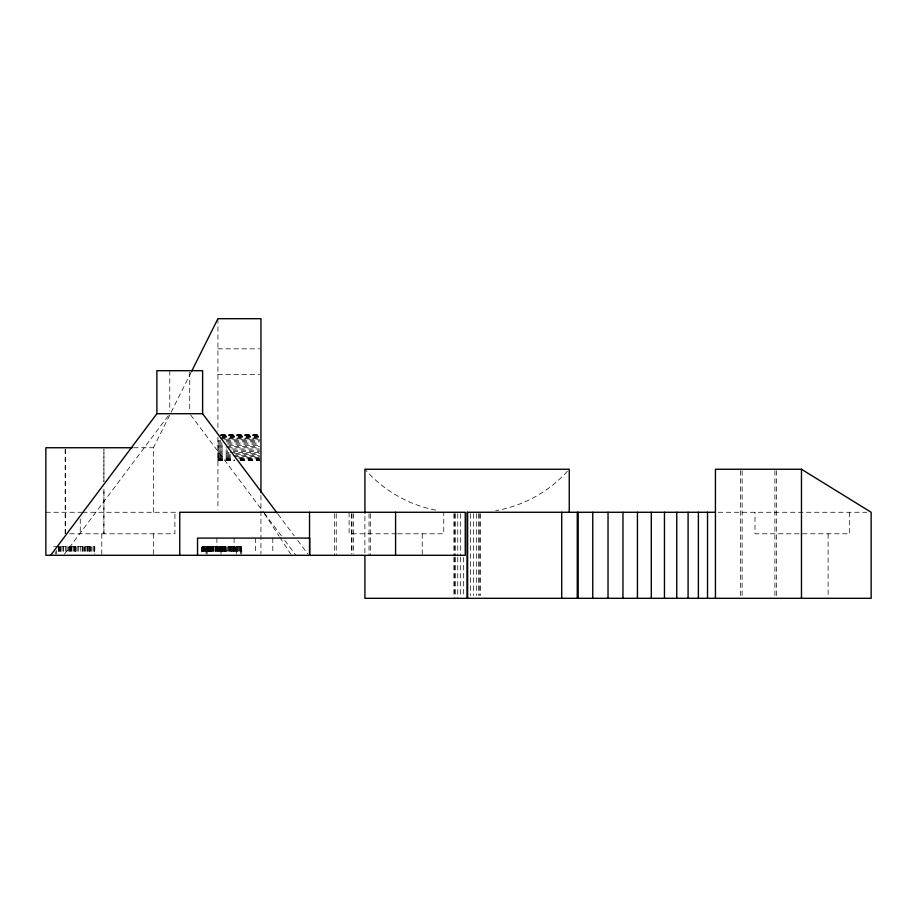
<?xml version="1.0" encoding="UTF-8"?>
<svg xmlns="http://www.w3.org/2000/svg" width="917" height="917" viewBox="0 0 917 917"><rect width="100%" height="100%" fill="white"/><g stroke="black" fill="none" stroke-linecap="round" stroke-linejoin="round"><path stroke-width="0.69" stroke-dasharray="4.58 3.44" d="M364.909 552.928L364.909 514.643M153.403 512.271L153.403 447.748L191.091 372.359M64.454 554.155L168.911 414.862M567.382 471.246C548.813 491.97 523.068 505.943 495.684 510.689M217.925 348.827L259.557 348.861M217.925 374.583L259.557 374.583M220.699 434.853L259.557 434.853M220.699 434.967L259.557 434.967M220.699 435.208L259.557 435.208M220.699 435.552L259.557 435.552M222.086 436.011L259.557 436.011M222.086 436.572L259.557 436.572M222.086 437.237L259.557 437.237M220.699 437.994L259.557 437.994M220.699 438.842L259.557 438.842M224.871 439.77L259.557 439.77M217.925 440.768L220.699 440.768M226.258 440.768L259.557 440.768M217.925 441.834L220.699 441.834M226.258 441.834L259.557 441.834M217.925 442.945L222.086 442.945M227.645 442.945L259.557 442.945M217.925 444.115L222.086 444.115M227.645 444.115L259.557 444.115M217.925 445.307L223.473 445.307M229.032 445.307L259.557 445.307M217.925 446.522L224.871 446.522M226.258 446.522L259.557 446.522M133.584 447.748L153.403 447.748M217.925 447.748L226.258 447.748M227.645 447.748L259.557 447.748M217.925 448.975L226.258 448.975M231.806 448.975L259.557 448.975M217.925 450.19L227.645 450.19M233.193 450.19L259.557 450.19M217.925 451.382L227.645 451.382M233.193 451.382L259.557 451.382M217.925 452.54L229.032 452.54M230.419 452.54L259.557 452.54M217.925 453.663L229.032 453.663M234.58 453.663L259.557 453.663M217.925 454.717L230.419 454.717M235.967 454.717L259.557 454.717M217.925 455.726L231.806 455.726M233.193 455.726L259.557 455.726M217.925 456.655L233.193 456.655M234.58 456.655L259.557 456.655M217.925 457.503L233.193 457.503M238.741 457.503L259.557 457.503M217.925 458.259L233.193 458.259M238.741 458.259L259.557 458.259M217.925 458.924L233.193 458.924M240.128 458.924L259.557 458.924M217.925 459.486L233.193 459.486M240.128 459.486L259.557 459.486M217.925 459.944L234.58 459.944M240.128 459.944L259.557 459.944M217.925 460.288L234.58 460.288M240.128 460.288L259.557 460.288M217.925 460.517L234.58 460.517M240.128 460.517L259.557 460.517M45.85 512.271L81.877 512.271M82.645 512.271L177.245 512.271M718.252 512.271L866.886 512.271M65.29 533.786L65.29 449.158M69.715 533.786L174.906 533.786L174.906 512.271M396.431 533.786L349.102 533.786L349.102 512.271M397.76 533.786L443.748 533.786L443.748 512.271M53.622 546.692L94.818 546.692L94.818 554.063M206.829 550.991L218.097 550.991M222.361 550.991L236.586 550.991M435.804 510.127C408.455 504.98 383.168 490.205 364.909 469.252M277.977 514.185L294.254 535.883M297.681 540.445L307.952 554.155M190.587 414.862L263.362 511.904M264.222 513.05L281.347 535.883M284.774 540.445L295.904 555.289M264.348 513.474L279.1 536.17M279.88 537.373L290.746 554.097M849.635 512.271L849.635 533.786L755 533.786L755 512.271M828.131 533.786L828.131 598.308M776.481 470.673L776.504 598.308M774.922 470.673L774.922 598.308M742.117 470.673L742.117 598.308M740.512 470.673L740.512 598.308M480.244 513.68L480.244 595.488M479.797 513.68L479.797 595.488M478.479 513.68L478.479 595.488M476.393 513.68L476.393 595.488M473.665 513.68L473.665 595.488M470.49 513.68L470.49 595.488M463.67 557.41L463.67 595.488M460.494 513.68L460.494 556M460.494 557.41L460.494 595.488M457.766 513.68L457.766 556M457.766 557.41L457.766 598.308M455.68 513.68L455.68 556M455.68 557.41L455.68 595.488M454.362 513.68L454.362 556M454.362 557.41L454.362 598.308M453.915 513.68L453.915 556M453.915 557.41L453.915 595.488M422.244 533.786L422.244 555.289M370.594 513.658L370.617 555.289M369.035 513.658L369.035 555.289M353.412 513.658L353.412 553.902M351.956 513.658L351.956 553.902M351.704 513.658L351.704 553.902M336.23 513.658L336.23 555.289M334.625 513.658L334.625 555.289M272.808 538.084L272.808 553.971M260.944 495.432L260.944 509.68M260.944 511.113L260.944 553.868M255.602 538.084L255.602 553.971M241.744 554.063L241.744 546.692L201.66 546.692L201.66 554.063M241.423 546.692L241.435 554.063M240.953 546.692L240.953 554.063M240.77 546.692L240.77 554.063M240.243 546.692L240.243 554.063M239.28 546.692L239.28 554.063M238.844 546.692L238.787 554.063M237.824 546.692L237.824 554.063M237.331 546.692L237.331 554.063M237.079 546.692L237.079 554.063M236.586 546.692L236.506 554.063M235.784 546.692L235.784 554.063M235.073 546.692L235.073 554.063M234.202 546.692L234.202 554.063M234.099 538.084L234.099 553.971M233.881 546.692L233.881 554.063M233.64 546.692L233.652 554.063M233.308 546.692L233.308 554.063M232.666 546.692L232.666 554.063M231.841 546.692L231.841 554.063M231.199 546.692L231.199 554.063M231.084 546.692L231.084 554.063M230.201 546.692L230.201 554.063M229.342 546.692L229.342 554.063M229.135 546.692L229.135 554.063M228.402 546.692L228.402 554.063M227.359 546.692L227.359 554.063M226.167 546.692L226.201 554.063M225.834 546.692L225.834 554.063M225.651 546.692L225.651 554.063M225.284 546.692L225.284 554.063M224.459 546.692L224.459 554.063M224.207 546.692L224.207 554.063M223.37 546.692L223.37 554.063M222.969 546.692L222.969 554.063M222.544 546.692L222.544 554.063M222.361 546.692L222.361 554.063M221.719 546.692L221.719 554.063M221.387 546.692L221.387 554.063M220.401 546.692L220.401 554.063M219.988 546.692L219.988 554.063M219.576 546.692L219.576 554.063M219.369 546.692L219.369 554.063M218.475 546.692L218.475 554.063M218.097 546.692L218.12 554.063M217.925 318.692L217.925 431.139M217.925 437.237L217.925 509.428M217.925 546.692L217.925 554.063M217.856 546.692L217.856 554.063M217.157 546.692L217.18 554.063M216.893 538.084L216.813 554.063M216.011 546.692L216.011 554.063M215.965 546.692L215.965 554.063M214.945 546.692L215.002 554.063M213.718 546.692L213.718 554.063M213.191 546.692L213.168 554.063M212.904 546.692L212.904 554.063M212.251 546.692L212.285 554.063M211.873 546.692L211.873 554.063M211.712 546.692L211.712 554.063M211.151 546.692L211.151 554.063M210.314 546.692L210.314 554.063M210.131 546.692L210.131 554.063M210.062 546.692L210.062 554.063M209.775 546.692L209.718 554.063M209.454 546.692L209.454 554.063M209.122 546.692L209.122 554.063M208.881 546.692L208.881 554.063M208.537 546.692L208.537 554.063M208.182 546.692L208.319 554.063M207.838 546.692L207.838 554.063M207.689 546.692L207.689 554.063M207.162 554.063L207.082 546.692L206.829 554.063M206.325 546.692L206.336 554.063M205.293 546.692L205.293 554.063M204.686 546.692L204.629 554.063M204.502 546.692L204.502 554.063M204.021 546.692L204.021 554.063M203.425 546.692L203.425 554.063M203.196 546.692L203.196 554.063M202.829 546.692L203.001 554.063M202.737 546.692L202.737 554.063M202.462 546.692L202.462 554.063M202.004 546.692L201.992 554.063M189.727 372.084L189.727 410.942M169.771 370.697L169.771 410.942M153.403 533.786L153.403 555.289M101.776 533.786L101.776 555.289M94.634 546.692L94.634 554.063M94.417 546.692L94.417 554.063M94.061 546.692L94.061 554.063M93.03 546.692L93.03 554.063M91.471 546.692L91.471 554.063M90.141 546.692L90.141 554.063M89.958 546.692L89.958 554.063M89.74 546.692L89.809 554.063M89.293 546.692L89.293 554.063M88.399 546.692L88.399 554.063M87.596 546.692L87.596 554.063M87.253 546.692L87.253 554.063M85.957 546.692L85.957 554.063M85.075 546.692L85.075 554.063M84.375 546.692L84.375 554.063M83.309 546.692L83.309 554.063M82.404 546.692L82.404 554.063M82.175 546.692L82.175 554.063M80.26 518.999L80.26 533.786M80.283 546.692L80.283 554.063M78.553 546.692L78.564 554.063M77.177 546.692L77.177 554.063M76.008 546.692L76.008 554.063M75.584 546.692L75.584 554.063M75.125 546.692L75.125 554.063M74.93 546.692L74.93 554.063M74.655 546.692L74.655 554.063M73.349 546.692L73.349 554.063M71.939 546.692L71.939 554.063M71.721 546.692L71.721 554.063M70.368 546.692L70.368 554.063M70.105 546.692L70.173 554.063M69.784 546.692L69.784 554.063M69.004 546.692L69.004 554.063M68.087 546.692L68.122 554.063M66.907 546.692L66.907 554.063M65.68 546.692L65.68 554.063M65.21 449.158L65.21 533.786M63.697 546.692L63.697 554.063M62.918 546.692L62.918 554.063M61.107 546.692L61.107 554.063M60.488 546.692L60.488 554.063M60.132 546.692L60.132 554.063M59.376 546.692L59.376 554.063M59.215 546.692L59.215 554.063M58.493 546.692L58.401 554.063M58.298 546.692L58.298 554.063M56.659 550.372L56.659 554.063M55.284 551.61L55.284 554.063M240.472 554.063L240.472 546.692L240.426 554.063M236.265 554.063L236.322 546.692L236.208 554.063M220.997 554.063L220.997 546.692L220.894 554.063M206.084 554.063L206.084 546.692L205.993 554.063M103.93 481.597L103.93 449.158L103.85 481.597M103.93 533.786L103.93 488.646L103.85 533.786"/><path stroke-width="1.38" d="M364.909 555.771L364.909 598.308L871.15 598.308L871.15 512.271L801.469 469.252L715.432 469.252L715.432 598.308M364.909 513.222L364.909 469.252L569.251 469.252L569.251 512.271M467.085 598.308L467.085 512.271L715.432 512.271M191.733 371.076L217.925 318.692L260.944 318.692L260.944 492.578M50.687 555.289L156.876 413.716L156.876 370.697L202.623 370.697L202.623 413.716L277.129 513.05M156.876 413.716L202.623 413.716M132.174 447.748L45.85 447.748L45.85 555.289L465.263 555.289L465.263 512.271L179.755 512.271L179.755 555.289M801.469 469.252L801.469 598.308M707.523 512.271L707.523 598.308M698.387 512.271L698.387 598.308M688.094 512.271L688.094 598.308M676.746 512.271L676.746 598.308M664.447 512.271L664.447 598.308M651.311 512.271L651.311 598.308M637.441 512.271L637.441 598.308M622.964 512.271L622.964 598.308M608.028 512.271L608.028 598.308M592.749 512.271L592.749 598.308M578.18 512.271L578.18 598.308M577.263 512.271L577.263 598.308M561.72 512.271L561.72 598.308M467.613 512.271L467.613 598.308M395.582 512.271L395.582 555.289M309.682 555.289L309.682 538.084L197.533 538.084L197.533 555.289M309.533 512.271L309.533 555.289"/></g></svg>
